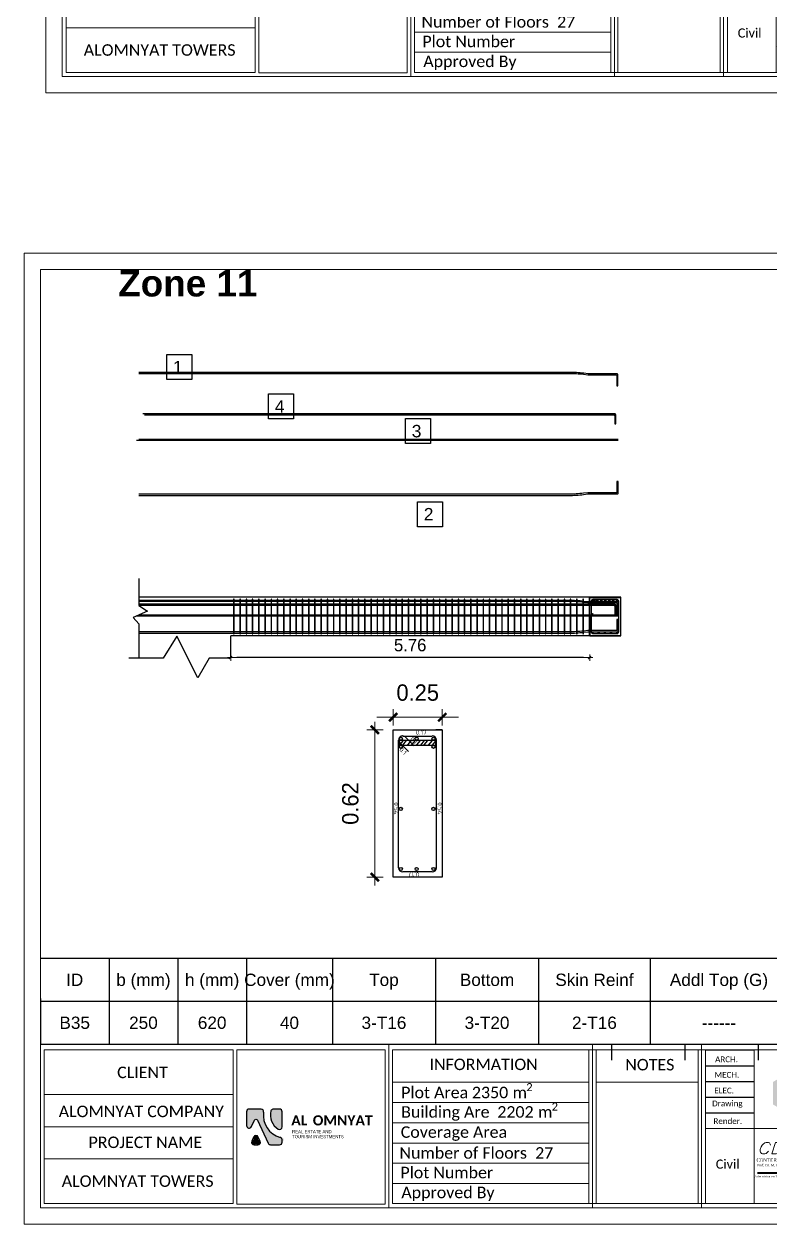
# Model space of a CAD drawing. Header units: inches. Extents: x 16 to 269, y 163 to 682.
# Drawn here: x 185.4 to 230.1, y 313.4 to 385.2 of the extents above; entities that cross this region are included whole.
import ezdxf
from ezdxf.enums import TextEntityAlignment as Align

# ---------------------------------------------------------------- set-up
doc = ezdxf.new("R2010")
doc.units = ezdxf.units.IN
doc.header["$MEASUREMENT"] = 0
doc.layers.get('Defpoints').update_dxf_attribs({"lineweight": 5})
for name, color, linetype in [('AutoRebar - BBS', 2, 'Continuous'), ('CDEC-FRAMING-PLAN', 7, 'Continuous'), ('S-TABLE', 8, 'Continuous'), ('Text', 7, 'Continuous'), ('XREF-FRAME$0$XREF-TITLEBLOCK$0$text', 3, 'Continuous')]:
    doc.layers.add(name, color=color, linetype=linetype)
doc.layers.add('Dim', color=7, linetype='Continuous', lineweight=5)
doc.layers.add('Sheet_Borders', color=7, linetype='Continuous', lineweight=5)
doc.styles.add('Arial_1', font='arial.ttf', dxfattribs={"height": 0.45})
doc.styles.add('AutoRebar', font='isocpeur.ttf')
doc.styles.add('RA CALIBRI REGULAR', font='calibril.ttf')
doc.styles.get("Standard").update_dxf_attribs({"font": 'arial.ttf'})
doc.styles.add('XREF-AXIS$0$X-OPTA', font='x-opta1d.shx')
doc.styles.add('XREF-FRAME$0$XREF-TITLEBLOCK$0$CONCEPT1', font='times.ttf')
doc.styles.add('XREF-FRAME$0$XREF-TITLEBLOCK$0$HG', font='ITALICT.shx')
doc.dimstyles.new('XREF-AXIS$0$DIM100 FINAL..2010', dxfattribs={"dimtxt": 0.2, "dimasz": 0.1, "dimexe": 100, "dimexo": 100, "dimgap": 0.1, "dimtad": 1, "dimzin": 1, "dimdsep": 46, "dimtxsty": 'XREF-AXIS$0$X-OPTA', "dimblk": 'XREF-AXIS$0$TIK', "dimcen": 0.01, "dimse1": 1, "dimse2": 1, "dimclrd": 256, "dimclre": 1, "dimclrt": 3, "dimazin": 0, "dimtfac": 1, "dimtix": 1, "dimtmove": 1, "dimatfit": 3, "dimfxl": 10, "dimfxlon": 1, "dimarcsym": 0})
pattern_1 = [(0, (1153.1442, 512.5983), (0, 1.6448406), [1.196248, -0.448593]), (90, (1153.1442, 512.5983), (-1.6448406, 1e-16), [1.196248, -0.448593])]

# ---------------------------------------------------------------- blocks, each defined once
blk = doc.blocks.new('A$Cd8bbae89')
at = {"true_color": 0x319dd3}
h = blk.add_hatch(color=142, dxfattribs=at)
h.dxf.hatch_style = 1
h.paths.add_polyline_path([(0.94, 5.22), (0, 4.67), (0, 0), (0.94, 0.53)])
h.paths.add_polyline_path([(2.97, 3.07), (1.82, 2.35), (1.82, 1.12), (2.97, 1.74)])
h.paths.add_polyline_path([(2.98, 5.23), (1.83, 4.57), (1.82, 3.51), (2.98, 4.11)])
at = {"true_color": 0x2a3383}
h = blk.add_hatch(color=177, dxfattribs=at)
h.dxf.hatch_style = 1
h.paths.add_polyline_path([(3, 5.22), (2.98, 5.22), (2.98, 4.11), (5.04, 2.89), (5.04, 0.52), (5.98, -0.03), (5.98, 3.47)])
h.paths.add_polyline_path([(4.12, 2.41), (2.97, 3.07), (2.97, 1.74), (4.12, 1.05)])
at = {"true_color": 0x319dd3}
h = blk.add_hatch(color=142, dxfattribs=at)
h.dxf.hatch_style = 1
h.paths.add_polyline_path([(8.67, 1.14), (9.13, 1.14, 0.319925), (9.24, 1.22), (9.85, 2.99), (10.44, 1.22, 0.322497), (10.56, 1.14), (11.01, 1.14), (10.13, 3.48), (9.58, 3.48)])
h.paths.add_polyline_path([(13.58, 3.39), (13.58, 2.9), (15.61, 2.9), (15.61, 3.39)])
h.paths.add_polyline_path([(13.58, 2.51), (13.58, 2.02), (15.61, 2.02), (15.61, 2.51)])
h.paths.add_polyline_path([(15.61, 1.14), (15.61, 1.63), (13.58, 1.63), (13.58, 1.14)])
h.paths.add_polyline_path([(15.94, 3.39), (15.94, 2.9), (17.97, 2.9), (17.97, 3.39)])
h.paths.add_polyline_path([(17.97, 2.02), (17.97, 2.51), (15.94, 2.51), (15.94, 2.02)])
h.paths.add_polyline_path([(17.97, 1.14), (17.97, 1.63), (15.94, 1.63), (15.94, 1.14)])
edge = h.paths.add_edge_path()
edge.add_ellipse((19.49, 2.29), major_axis=(-1.21, 0), ratio=0.972651, start_angle=138.7624, end_angle=466.2921)
edge.add_line((19.83, 1.16), (19.73, 1.59))
edge.add_ellipse((19.5, 2.29), major_axis=(0, 0.744), ratio=0.892628, start_angle=218.0399, end_angle=560.2223, ccw=False)
edge.add_line((19.91, 1.71), (20.4, 1.51))
at = {"true_color": 0x288cbd}
h = blk.add_hatch(color=142, dxfattribs=at)
h.dxf.hatch_style = 1
h.paths.add_polyline_path([(5.98, -0.03), (5.04, 0.52), (2.96, -0.67), (0.94, 0.53), (0, 0), (2.95, -1.76), (2.95, -1.76)])
h = blk.add_hatch(color=142, dxfattribs=at)
h.dxf.hatch_style = 1
h.paths.add_polyline_path([(4.12, 1.05), (2.97, 1.74), (1.82, 1.12), (2.97, 0.39)])
at = {"true_color": 0x2a3383}
h = blk.add_hatch(color=177, dxfattribs=at)
h.dxf.hatch_style = 1
h.paths.add_polyline_path([(20.1, 0.81), (20.58, 1.24), (19.85, 1.62)])
at = {"color": 142, "true_color": 0x319dd3}
blk.add_lwpolyline([(8.67, 1.14), (9.58, 3.48), (10.13, 3.48), (11.01, 1.14), (10.56, 1.14, -0.322497), (10.44, 1.22), (9.85, 2.99), (9.24, 1.22, -0.319925), (9.13, 1.14), (8.67, 1.14)], format="xyb", dxfattribs=at)
for points in [[(13.58, 3.39), (15.61, 3.39), (15.61, 2.9), (13.58, 2.9)], [(13.58, 2.51), (15.61, 2.51), (15.61, 2.02), (13.58, 2.02)], [(15.94, 3.39), (17.97, 3.39), (17.97, 2.9), (15.94, 2.9)], [(15.94, 2.51), (17.97, 2.51), (17.97, 2.02), (15.94, 2.02)], [(13.58, 1.63), (15.61, 1.63), (15.61, 1.14), (13.58, 1.14)], [(15.94, 1.63), (17.97, 1.63), (17.97, 1.14), (15.94, 1.14)]]:
    blk.add_lwpolyline(points, close=True, dxfattribs=at)
at = {"color": 143, "true_color": 0x42aad7}
for points in [[(19.73, 1.59), (19.83, 1.16)], [(19.91, 1.71), (20.4, 1.51)]]:
    blk.add_lwpolyline(points, dxfattribs=at)
at = {"color": 177, "true_color": 0x2a3383}
blk.add_lwpolyline([(19.85, 1.62), (20.58, 1.24), (20.1, 0.81), (19.85, 1.62)], dxfattribs=at)
at = {"color": 142, "true_color": 0x319dd3}
for centre, major_axis, ratio, start_param, end_param in [((19.49, 2.29), (-1.21, 0), 0.972651, 2.421862, 8.138333), ((19.5, 2.29), (0, 0.744), 0.892628, 3.805515, 9.777723)]:
    blk.add_ellipse(centre, major_axis=major_axis, ratio=ratio, start_param=start_param, end_param=end_param, dxfattribs=at)
at = {"attachment_point": 1}
for s, width, gutter_width, insert, char_height in [('{\\fArial|b1|i0|c0|p34;\\C142;\\c13868337;B} ', 2.3485, 11.74, (6.33, 3.49), 2.3485), ('\\pxsm2;{\\fArial|b1|i0|c0|p34;\\C177;\\c8598314;G E N E R A L   C O N T R A C T I N G}', 15.8741, 2.87, (6.53, 0.54), 0.5743)]:
    blk.add_mtext_dynamic_manual_height_columns(s, width=width, gutter_width=gutter_width, heights=[0], dxfattribs=dict(at, insert=insert, char_height=char_height))
at = {"color": 143, "true_color": 0x42aad7, "insert": (11.01, 3.49), "char_height": 2.3485, "attachment_point": 1}
blk.add_mtext_dynamic_manual_height_columns('{\\fArial|b1|i0|c0|p34;\\C142;\\c13868337;R} ', width=2.3485, gutter_width=11.74, heights=[0], dxfattribs=at)
blk = doc.blocks.new('sheet')
h = blk.add_hatch(color=154)
h.dxf.hatch_style = 1
h.paths.add_polyline_path([(-384.709, 42.281), (-384.71, 42.383), (-384.977, 42.204), (-384.976, 42.102)])
h = blk.add_hatch(color=154)
h.dxf.hatch_style = 1
h.paths.add_polyline_path([(-384.713, 42.195), (-384.976, 42.019), (-384.967, 40.692), (-384.699, 40.518), (-384.03, 40.958), (-384.03, 41.224), (-384.696, 40.775)])
h.paths.add_polyline_path([(-384.502, 42.197), (-384.489, 41.175), (-383.827, 41.618), (-383.827, 41.756)])
at = {"true_color": 0x636466}
h = blk.add_hatch(color=251, dxfattribs=at)
h.dxf.hatch_style = 1
h.paths.add_polyline_path([(-385.674, 41.634), (-385.675, 41.738), (-385.936, 41.563), (-385.936, 41.459)])
h.paths.add_polyline_path([(-385.673, 41.552), (-385.936, 41.376), (-385.936, 41.321), (-385.67, 41.148)])
h.paths.add_polyline_path([(-385.213, 41.86), (-385.481, 41.68), (-385.476, 41.022), (-385.211, 40.85)])
h = blk.add_hatch(color=251, dxfattribs=at)
h.dxf.hatch_style = 1
h.paths.add_polyline_path([(-385.213, 41.943), (-385.213, 42.046), (-385.483, 41.866), (-385.482, 41.763)])
at = {"true_color": 0x293189}
h = blk.add_hatch(color=177, dxfattribs=at)
h.dxf.hatch_style = 1
h.paths.add_polyline_path([(-418.734, 40.158, 0.414214), (-418.845, 40.046), (-418.845, 39.448, 0.802913), (-418.633, 39.401), (-418.502, 39.683, -0.639253), (-418.375, 39.682), (-417.915, 38.681, 0.29294), (-417.813, 38.616), (-417.42, 38.616, 0.414214), (-417.308, 38.728, 0.553295), (-417.269, 38.913, -0.417813), (-418.106, 40.034, 0.459795), (-418.218, 40.158)])
at = {"true_color": 0x4554a5}
h = blk.add_hatch(color=175, dxfattribs=at)
h.dxf.hatch_style = 1
h.paths.add_polyline_path([(-417.472, 39.295, 0.584571), (-417.308, 39.402), (-417.308, 40.046, 0.414214), (-417.42, 40.158), (-417.702, 40.158, 0.291504), (-417.79, 40.082, 0.342448)])
at = {"true_color": 0x000000}
h = blk.add_hatch(color=18, dxfattribs=at)
h.dxf.hatch_style = 1
h.paths.add_polyline_path([(-418.439, 38.651, 1.441321), (-418.347, 38.839, 1.901432), (-418.531, 38.839, 1.434024)])
at = {"color": 177, "true_color": 0x293189}
blk.add_lwpolyline([(-418.213, 40.158), (-418.734, 40.158, 0.414214), (-418.845, 40.046), (-418.845, 39.448, 0.802913), (-418.633, 39.401), (-418.502, 39.683, -0.639253), (-418.375, 39.682), (-417.915, 38.681, 0.29294), (-417.813, 38.616), (-417.42, 38.616, 0.414214), (-417.308, 38.728), (-417.308, 38.848)], format="xyb", dxfattribs=at)
at = {"color": 175, "true_color": 0x4554a5}
blk.add_lwpolyline([(-417.308, 39.387), (-417.308, 40.046, 0.414214), (-417.42, 40.158), (-417.702, 40.158)], format="xyb", dxfattribs=at)
blk.add_lwpolyline([(-418.257, 38.775), (-418.338, 38.949, 0.63847), (-418.541, 38.949), (-418.621, 38.774, 0.547105), (-418.519, 38.616), (-418.358, 38.616, 0.548839)], format="xyb", close=True)
at = {"color": 177, "true_color": 0x293189}
for centre, radius, start, end in [((-418.215, 40.048), 0.11, 350.4257, 91.3796), ((-417.134, 39.886), 0.983, 171.6397, 255.0806), ((-417.417, 38.83), 0.111, 9.4358, 74.1171)]:
    blk.add_arc(centre, radius, start, end, dxfattribs=at)
at = {"color": 175, "true_color": 0x4554a5}
for centre, radius, start, end in [((-417.123, 39.894), 0.693, 164.6076, 239.8175), ((-417.686, 40.051), 0.108, 98.1031, 165.7009), ((-417.42, 39.394), 0.112, 242.4829, 356.2798)]:
    blk.add_arc(centre, radius, start, end, dxfattribs=at)
at = {"layer": 'CDEC-FRAMING-PLAN'}
for p, q in [((-398.989, 42.72), (-397.047, 42.721)), ((-398.989, 42.719), (-396.884, 42.72)), ((-398.989, 42.037), (-396.883, 42.038)), ((-398.989, 42.037), (-396.883, 42.038)), ((-398.988, 41.355), (-396.883, 41.356)), ((-398.988, 40.673), (-396.883, 40.674)), ((-398.987, 39.991), (-396.882, 39.992))]:
    blk.add_line(p, q, dxfattribs=at)
at = {"layer": 'Sheet_Borders', "linetype": 'Continuous', "lineweight": 0}
for p, q in [((-428.475, 35.187), (-428.475, 77.192)), ((-428.475, 77.192), (-369.075, 77.192)), ((-428.475, 35.187), (-428.475, 77.192)), ((-428.475, 77.192), (-369.075, 77.192)), ((-369.075, 77.192), (-369.075, 35.187)), ((-369.075, 77.192), (-369.075, 35.187)), ((-369.075, 77.192), (-369.075, 35.187)), ((-427.768, 35.894), (-427.768, 76.484)), ((-427.768, 76.484), (-369.782, 76.484)), ((-369.782, 76.484), (-427.768, 76.484)), ((-427.768, 76.484), (-427.768, 35.894)), ((-369.782, 76.484), (-369.782, 36.993)), ((-427.768, 42.966), (-427.768, 42.966)), ((-427.768, 42.966), (-369.782, 42.966)), ((-419.424, 42.721), (-427.606, 42.721)), ((-427.606, 36.07), (-427.606, 42.721)), ((-419.424, 36.07), (-419.424, 42.721)), ((-419.268, 42.721), (-412.85, 42.721)), ((-419.268, 36.051), (-419.268, 42.721)), ((-412.85, 42.721), (-412.85, 36.051)), ((-412.694, 42.966), (-412.694, 35.894)), ((-412.537, 42.719), (-401.369, 42.719)), ((-412.537, 36.069), (-412.537, 42.719)), ((-404.039, 42.719), (-404.039, 36.069)), ((-403.882, 42.966), (-403.882, 35.894)), ((-403.726, 42.721), (-403.726, 36.07)), ((-391.141, 42.721), (-401.369, 42.719)), ((-399.311, 36.07), (-399.311, 42.721)), ((-399.161, 42.966), (-399.161, 35.894)), ((-398.989, 36.07), (-398.989, 42.721)), ((-396.884, 42.721), (-396.884, 36.07)), ((-391.141, 36.07), (-391.141, 42.721)), ((-390.991, 42.966), (-390.991, 35.894)), ((-381.385, 42.721), (-390.819, 42.721)), ((-390.819, 36.07), (-390.819, 42.721)), ((-387.98, 42.721), (-387.98, 36.07)), ((-381.385, 36.07), (-381.385, 42.721)), ((-381.234, 42.966), (-381.234, 35.894)), ((-381.084, 38.526), (-381.084, 42.721)), ((-381.084, 42.721), (-369.948, 42.721)), ((-369.948, 42.721), (-369.948, 38.526)), ((-381.084, 41.972), (-369.948, 41.972)), ((-412.537, 41.327), (-404.039, 41.327)), ((-403.726, 41.328), (-399.311, 41.328)), ((-419.424, 40.796), (-427.606, 40.796)), ((-412.537, 40.441), (-404.039, 40.441)), ((-412.537, 39.566), (-404.039, 39.566)), ((-381.084, 39.933), (-369.948, 39.933)), ((-374.579, 38.526), (-374.579, 39.933)), ((-419.424, 39.395), (-427.606, 39.395)), ((-391.141, 39.314), (-398.989, 39.314)), ((-388.438, 39.314), (-390.819, 39.314)), ((-388.438, 39.314), (-381.385, 39.314)), ((-412.537, 38.692), (-404.039, 38.692)), ((-381.084, 38.526), (-369.948, 38.526)), ((-427.606, 38.003), (-419.424, 38.003)), ((-381.083, 38.238), (-371.864, 38.247)), ((-381.083, 38.238), (-381.081, 36.07)), ((-412.537, 37.817), (-404.039, 37.817)), ((-381.083, 37.498), (-373.3, 37.498)), ((-375.826, 37.498), (-375.826, 36.066)), ((-412.537, 36.943), (-404.039, 36.943)), ((-372.533, 35.894), (-427.768, 35.894)), ((-427.606, 36.07), (-419.424, 36.07)), ((-412.85, 36.051), (-419.268, 36.051)), ((-412.537, 36.069), (-401.369, 36.069)), ((-391.141, 36.07), (-401.369, 36.069)), ((-390.819, 36.07), (-381.407, 36.07)), ((-390.819, 36.07), (-381.385, 36.07)), ((-381.081, 36.07), (-372.48, 36.07))]:
    blk.add_line(p, q, dxfattribs=at)
blk.add_lwpolyline([(-369.075, 35.187), (-428.475, 35.187)], close=True, dxfattribs=at)
blk.add_circle((-371.261, 37.082), 1.166, dxfattribs=at)
for centre, radius, start, end in [((-373.3, 38.955), 1.457, 270, 317.4242), ((-371.261, 37.082), 1.312, 242.3421, 137.4242), ((-371.261, 37.082), 1.481, 243.9531, 356.5757), ((-372.533, 34.48), 1.414, 63.9531, 90), ((-372.479, 34.758), 1.312, 62.3421, 90.063)]:
    blk.add_arc(centre, radius, start, end, dxfattribs=at)
at = {"layer": 'XREF-FRAME$0$XREF-TITLEBLOCK$0$text', "color": 8}
for p, q in [((-396.738, 37.411), (-391.167, 37.411)), ((-396.738, 37.387), (-391.167, 37.387))]:
    blk.add_line(p, q, dxfattribs=at)
at = {"layer": 'Sheet_Borders', "xscale": 0.2089906934372016, "yscale": 0.2089906934372016, "zscale": 0.2089906934372016}
blk.add_blockref('A$Cd8bbae89', (-396.065, 40.359), dxfattribs=at)
at = {"attachment_point": 1}
for s, width, gutter_width, insert, char_height in [('{\\fTraditional Arabic|b1|i0|c0|p18;\\C156;HARMONIC}', 0.04433, 2.454, (-386.767, 40.33), 0.49089), ('{\\fCandara|b1|i0|c0|p34;\\C256;\\c0;AL} ', 0.43904, 2.195, (-416.91, 39.892), 0.43904), ('{\\fCandara|b1|i0|c0|p34;\\C256;\\c0;OMNYAT}', 2.78249, 2.195, (-415.981, 39.892), 0.43904), ('{\\fArabic Typesetting|b1|i0|c0|p66;\\C156;FOR ENGINEERING & GENERAL CONTRACTING}', 5.03257, 0.666, (-386.761, 39.747), 0.13322)]:
    blk.add_mtext_dynamic_manual_height_columns(s, width=width, gutter_width=gutter_width, heights=[0], dxfattribs=dict(at, insert=insert, char_height=char_height))
at = {"insert": (-416.875, 39.033), "char_height": 0.13365, "width": 2.81151, "attachment_point": 1, "style": 'Arial_1'}
blk.add_mtext('TOURISM INVESTMENTS', dxfattribs=at)
at = {"insert": (-416.876, 39.25), "char_height": 0.13365, "attachment_point": 1, "style": 'Arial_1'}
blk.add_mtext_dynamic_manual_height_columns('\\pxsm1;{\\C256;\\c0;REAL ESTATE AND}', width=2.81151, gutter_width=0.686, heights=[0.417], dxfattribs=at)
at = {"layer": 'Sheet_Borders', "linetype": 'Continuous', "lineweight": 0, "style": 'RA CALIBRI REGULAR'}
for s, height, p in [('INFORMATION', 0.49749, (-410.931, 41.846)), ('NOTES', 0.4975, (-402.46, 41.833)), ('ARCH.', 0.25, (-398.57, 42.189)), ('SHEET NAME', 0.3943, (-376.978, 42.165)), ('CLIENT', 0.4975, (-424.445, 41.499)), ('MECH.', 0.25, (-398.6, 41.517)), ('ELEC.', 0.25, (-398.606, 40.836)), ('Main ', 0.3456, (-390.042, 40.915)), ('Drawing', 0.25, (-398.7, 40.28)), ('  Contractor', 0.34558, (-390.766, 40.31)), ('ALOMNYAT COMPANY', 0.49749, (-426.974, 39.811)), ('Render.', 0.25, (-398.644, 39.516)), ('SCALE', 0.3943, (-378.558, 39.365)), ('DATE', 0.3943, (-372.962, 39.369)), ('PROJECT NAME', 0.49749, (-425.683, 38.473)), ('Coverage Area', 0.49749, (-412.174, 38.917)), ('15/10/2026', 0.3943, (-373.812, 38.721)), ('Civil', 0.3943, (-398.544, 37.582)), ('Main ', 0.3456, (-390.042, 37.896)), ('Plot Number', 0.49749, (-412.188, 37.165)), ('  Consulting', 0.34558, (-390.766, 37.291)), ('ALOMNYAT TOWERS', 0.49749, (-426.842, 36.795)), ('PROJECT NO.', 0.39425, (-380.868, 36.891)), ('REVISION', 0.3943, (-375.628, 36.892)), ('Approved By', 0.49749, (-412.149, 36.304)), ('K', 0.394, (-380.866, 36.273)), ('0', 0.394, (-380.499, 36.273)), ('0', 0.394, (-380.216, 36.273)), ('R01', 0.3943, (-374.982, 36.248))]:
    blk.add_text(s, height=height, dxfattribs=at).set_placement(p)
at = {"layer": 'Sheet_Borders', "style": 'RA CALIBRI REGULAR'}
for s, height, p in [('Plot Area ', 0.4975, (-412.155, 40.629)), ('2', 0.348, (-406.744, 40.936)), (' m', 0.4975, (-407.507, 40.629)), ('Building Are  ', 0.49749, (-412.155, 39.788)), (' m', 0.4975, (-406.408, 39.788)), ('2', 0.348, (-405.646, 40.094)), ('Number of Floors  ', 0.49749, (-412.228, 38.013))]:
    blk.add_text(s, height=height, dxfattribs=at).set_placement(p)
at = {"layer": 'Sheet_Borders', "color": 244, "true_color": 0x991b1e, "style": 'RA CALIBRI REGULAR'}
for s, p in [('2350', (-409.096, 40.629)), ('2202', (-407.997, 39.788)), ('27', (-406.36, 38.013))]:
    blk.add_text(s, height=0.4975, dxfattribs=at).set_placement(p)
at = {"layer": 'Text', "ltscale": 3}
blk.add_text('XX', height=0.4657, dxfattribs=at).set_placement((-378.148, 38.714))
at = {"layer": 'XREF-FRAME$0$XREF-TITLEBLOCK$0$text', "color": 2, "style": 'XREF-FRAME$0$XREF-TITLEBLOCK$0$HG', "width": 1.2}
blk.add_text('CDEC', height=0.5, dxfattribs=at).set_placement((-396.759, 38.218))
at = {"layer": 'XREF-FRAME$0$XREF-TITLEBLOCK$0$text', "color": 4, "style": 'XREF-FRAME$0$XREF-TITLEBLOCK$0$CONCEPT1', "width": 0.9}
blk.add_text('CENTER OF DESIGN & ENGINEERING CONSULTING', height=0.14992, dxfattribs=at).set_placement((-396.781, 37.881))
at = {"layer": 'XREF-FRAME$0$XREF-TITLEBLOCK$0$text', "style": 'XREF-FRAME$0$XREF-TITLEBLOCK$0$CONCEPT1'}
blk.add_text('Prof. Dr. M. EL-ZANATY - Prof. Dr. A. EL-ZANATY', height=0.10625, dxfattribs=at).set_placement((-396.772, 37.678))
at = {"layer": 'XREF-FRAME$0$XREF-TITLEBLOCK$0$text', "style": 'XREF-FRAME$0$XREF-TITLEBLOCK$0$CONCEPT1', "width": 1.2}
blk.add_text('Administration Building N0.(2)-Spring Vally(Ramw)-AL-Motamayes district-6 th of October-Giza', height=0.08007, dxfattribs=at).set_placement((-393.983, 37.206), align=Align.CENTER)
blk = doc.blocks.new('*U495')
blk.add_circle((0, 0), 0.00994)
blk = doc.blocks.new('*U492')
at = {"color": 0, "linetype": 'ByBlock', "lineweight": -2, "transparency": 16777216}
for p in [(0, 0), (0.099, 0), (0.199, 0), (0.298, 0), (0.397, 0)]:
    blk.add_blockref('*U495', p, dxfattribs=at)
blk = doc.blocks.new('*U493')
blk.add_circle((0, 0), 0.00994)
blk = doc.blocks.new('*U494')
at = {"color": 0, "linetype": 'ByBlock', "lineweight": -2, "transparency": 16777216}
for p in [(0, 0), (0.397, 0)]:
    blk.add_blockref('*U493', p, dxfattribs=at)
blk = doc.blocks.new('*U496')
at = {"color": 5}
blk.add_circle((0, 0), 0.0134, dxfattribs=at)
blk = doc.blocks.new('*U497')
at = {"color": 0, "linetype": 'ByBlock', "lineweight": -2, "transparency": 16777216}
for p in [(0, 0), (0.064, 0), (0.127, 0), (0.191, 0), (0.255, 0), (0.318, 0), (0.382, 0)]:
    blk.add_blockref('*U496', p, dxfattribs=at)
blk = doc.blocks.new('XREF-AXIS$0$TIK')
for p, q in [((-1, 0), (0.5, 0)), ((0, 0.5), (0, -0.5))]:
    blk.add_line(p, q)
at = {"const_width": 0.15}
blk.add_lwpolyline([(0.25, 0.25), (-0.25, -0.25)], dxfattribs=at)
blk = doc.blocks.new('*D82')
at = {"layer": 'Defpoints', "color": 0, "transparency": 16777216}
for p in [(1494.285, 761.686), (1500.043, 761.686), (1494.285, 761.335)]:
    blk.add_point(p, dxfattribs=at)
at = {"layer": 'Dim', "lineweight": -2, "transparency": 16777216}
blk.add_line((1499.943, 761.335), (1494.385, 761.335), dxfattribs=at)
at = {"layer": 'Dim', "lineweight": -2, "transparency": 16777216, "xscale": 0.1, "yscale": 0.1, "zscale": 0.1, "rotation": 180}
blk.add_blockref('XREF-AXIS$0$TIK', (1494.285, 761.335), dxfattribs=at)
at = {"layer": 'Dim', "lineweight": -2, "transparency": 16777216, "xscale": 0.1, "yscale": 0.1, "zscale": 0.1}
blk.add_blockref('XREF-AXIS$0$TIK', (1500.043, 761.335), dxfattribs=at)
at = {"layer": 'Dim', "color": 3, "transparency": 16777216, "insert": (1497.164, 761.535), "char_height": 0.2, "attachment_point": 5, "style": 'XREF-AXIS$0$X-OPTA'}
blk.add_mtext('5.76', dxfattribs=at)
blk = doc.blocks.new('*U498')
at = {"color": 1}
blk.add_lwpolyline([(-0.005, 0.277), (-0.005, -0.277), (0.005, -0.277), (0.005, 0.277)], close=True, dxfattribs=at)
blk = doc.blocks.new('*U499')
at = {"color": 0, "linetype": 'ByBlock', "lineweight": -2, "transparency": 16777216}
for p in [(0, 0), (0.1, 0), (0.2, 0), (0.3, 0), (0.4, 0), (0.5, 0), (0.6, 0), (0.7, 0), (0.8, 0), (0.9, 0), (1, 0), (1.1, 0), (1.2, 0), (1.3, 0), (1.4, 0), (1.5, 0), (1.6, 0), (1.7, 0), (1.8, 0), (1.9, 0), (2, 0), (2.1, 0), (2.2, 0), (2.3, 0), (2.4, 0), (2.5, 0), (2.6, 0), (2.7, 0), (2.8, 0), (2.9, 0), (3, 0), (3.1, 0), (3.2, 0), (3.3, 0), (3.4, 0), (3.5, 0), (3.6, 0), (3.7, 0), (3.8, 0), (3.9, 0), (4, 0), (4.1, 0), (4.2, 0), (4.3, 0), (4.4, 0), (4.5, 0), (4.6, 0), (4.7, 0), (4.8, 0), (4.9, 0), (5, 0), (5.1, 0), (5.2, 0), (5.3, 0), (5.4, 0), (5.5, 0), (5.6, 0)]:
    blk.add_blockref('*U498', p, dxfattribs=at)
blk = doc.blocks.new('5682236854')
h = blk.add_hatch(color=5)
h.dxf.hatch_style = 1
edge = h.paths.add_edge_path()
edge.add_arc((1500.101, 762.25), 0.0134, 0, 360)
edge = h.paths.add_edge_path()
edge.add_arc((1500.164, 762.25), 0.0134, 0, 360)
edge = h.paths.add_edge_path()
edge.add_arc((1500.228, 762.25), 0.0134, 0, 360)
edge = h.paths.add_edge_path()
edge.add_arc((1500.292, 762.25), 0.0134, 0, 360)
edge = h.paths.add_edge_path()
edge.add_arc((1500.355, 762.25), 0.0134, 0, 360)
edge = h.paths.add_edge_path()
edge.add_arc((1500.419, 762.25), 0.0134, 0, 360)
edge = h.paths.add_edge_path()
edge.add_arc((1500.482, 762.25), 0.0134, 0, 360)
h = blk.add_hatch(color=6)
h.dxf.hatch_style = 1
edge = h.paths.add_edge_path()
edge.add_arc((1500.089, 762.032), 0.00994, 0, 360)
edge = h.paths.add_edge_path()
edge.add_arc((1500.486, 762.032), 0.00994, 0, 360)
h = blk.add_hatch()
h.set_pattern_fill('ANGLE', color=5, scale=0.235482)
h.set_pattern_definition(pattern_1)
edge = h.paths.add_edge_path()
edge.add_arc((1500.087, 761.738), 0.00994, 0, 360)
edge = h.paths.add_edge_path()
edge.add_arc((1500.186, 761.738), 0.00994, 0, 360)
edge = h.paths.add_edge_path()
edge.add_arc((1500.285, 761.738), 0.00994, 0, 360)
edge = h.paths.add_edge_path()
edge.add_arc((1500.385, 761.738), 0.00994, 0, 360)
edge = h.paths.add_edge_path()
edge.add_arc((1500.484, 761.738), 0.00994, 0, 360)
h = blk.add_hatch()
h.set_pattern_fill('ANGLE', color=5, scale=0.235482)
h.set_pattern_definition(pattern_1)
edge = h.paths.add_edge_path()
edge.add_arc((1500.087, 761.738), 0.00994, 0, 360)
edge = h.paths.add_edge_path()
edge.add_arc((1500.186, 761.738), 0.00994, 0, 360)
edge = h.paths.add_edge_path()
edge.add_arc((1500.285, 761.738), 0.00994, 0, 360)
edge = h.paths.add_edge_path()
edge.add_arc((1500.385, 761.738), 0.00994, 0, 360)
edge = h.paths.add_edge_path()
edge.add_arc((1500.484, 761.738), 0.00994, 0, 360)
h = blk.add_hatch(color=5)
h.dxf.hatch_style = 1
edge = h.paths.add_edge_path()
edge.add_arc((1500.087, 761.738), 0.00994, 0, 360)
edge = h.paths.add_edge_path()
edge.add_arc((1500.186, 761.738), 0.00994, 0, 360)
edge = h.paths.add_edge_path()
edge.add_arc((1500.285, 761.738), 0.00994, 0, 360)
edge = h.paths.add_edge_path()
edge.add_arc((1500.385, 761.738), 0.00994, 0, 360)
edge = h.paths.add_edge_path()
edge.add_arc((1500.484, 761.738), 0.00994, 0, 360)
h = blk.add_hatch(color=5)
h.dxf.hatch_style = 1
edge = h.paths.add_edge_path()
edge.add_arc((1497.014, 760.035), 0.0263, 0, 360)
edge = h.paths.add_edge_path()
edge.add_arc((1497.268, 760.035), 0.0263, 0, 360)
edge = h.paths.add_edge_path()
edge.add_arc((1497.538, 760.035), 0.0263, 0, 360)
h = blk.add_hatch(color=3)
h.dxf.hatch_style = 1
edge = h.paths.add_edge_path()
edge.add_arc((1497.014, 759.905), 0.0263, 0, 360)
edge = h.paths.add_edge_path()
edge.add_arc((1497.538, 759.905), 0.0263, 0, 360)
h = blk.add_hatch(color=6)
h.dxf.hatch_style = 1
edge = h.paths.add_edge_path()
edge.add_arc((1497.536, 758.908), 0.0263, 0, 360)
edge = h.paths.add_edge_path()
edge.add_arc((1497.012, 758.908), 0.0263, 0, 360)
h = blk.add_hatch(color=5)
h.dxf.hatch_style = 1
edge = h.paths.add_edge_path()
edge.add_arc((1497.538, 757.945), 0.0263, 0, 360)
edge = h.paths.add_edge_path()
edge.add_arc((1497.268, 757.945), 0.0263, 0, 360)
edge = h.paths.add_edge_path()
edge.add_arc((1497.014, 757.945), 0.0263, 0, 360)
at = {"color": 6, "lineweight": 30}
for p, q in [((1492.776, 764.824), (1500.5, 764.824)), ((1492.813, 764.84), (1500.5, 764.84)), ((1492.776, 762.003), (1500.5, 762.003)), ((1492.813, 762.019), (1500.5, 762.019))]:
    blk.add_line(p, q, dxfattribs=at)
blk.add_line((1500.043, 761.686), (1499.843, 761.686))
at = {"color": 7}
for p, q in [((1496.891, 760.176), (1497.679, 760.176)), ((1496.891, 757.813), (1496.891, 760.176)), ((1497.679, 760.176), (1497.679, 757.813)), ((1497.679, 757.813), (1496.891, 757.813))]:
    blk.add_line(p, q, dxfattribs=at)
at = {"color": 116, "true_color": 0x136734}
for p, q in [((1497.679, 760.176), (1497.574, 760.176)), ((1497.578, 760.007), (1496.986, 760.007)), ((1496.986, 760.007), (1496.986, 759.933)), ((1496.986, 759.933), (1497.578, 759.933)), ((1497.049, 760.006), (1496.989, 759.932)), ((1497.1, 760.006), (1497.041, 759.933)), ((1497.179, 760.007), (1497.12, 759.934)), ((1497.243, 760.008), (1497.183, 759.934)), ((1497.323, 760.008), (1497.264, 759.935)), ((1497.387, 760.006), (1497.327, 759.933)), ((1497.444, 760.008), (1497.384, 759.935)), ((1497.514, 760.006), (1497.454, 759.932)), ((1497.578, 760.007), (1497.518, 759.933)), ((1497.578, 759.933), (1497.578, 760.007))]:
    blk.add_line(p, q, dxfattribs=at)
at = {"color": 5, "lineweight": 30}
for points in [[(1492.81, 765.894), (1499.713, 765.894, -0.029598), (1499.945, 765.881), (1500.015, 765.872), (1500.466, 765.872, -0.414214), (1500.476, 765.862), (1500.476, 765.696), (1500.492, 765.696), (1500.492, 765.878, 0.414214), (1500.482, 765.888), (1500.016, 765.888), (1499.947, 765.896, 0.029598), (1499.713, 765.91), (1492.81, 765.91)], [(1492.81, 763.937), (1499.71, 763.937, 0.029598), (1499.946, 763.951), (1500.015, 763.96), (1500.49, 763.96, 0.414214), (1500.5, 763.97), (1500.5, 764.158), (1500.48, 764.158), (1500.48, 763.99, -0.414214), (1500.47, 763.98), (1500.013, 763.98), (1499.944, 763.971, -0.029598), (1499.71, 763.957), (1492.81, 763.957)], [(1492.81, 762.257), (1499.713, 762.257, -0.029598), (1499.947, 762.243), (1500.016, 762.235), (1500.482, 762.235, -0.414214), (1500.492, 762.225), (1500.492, 762.043), (1500.476, 762.043)], [(1492.81, 762.241), (1499.713, 762.241, -0.029598), (1499.945, 762.227), (1500.015, 762.219), (1500.466, 762.219, -0.414214), (1500.476, 762.209), (1500.476, 762.043)], [(1492.81, 761.728), (1499.71, 761.728, 0.029598), (1499.946, 761.742), (1500.015, 761.75), (1500.49, 761.75, 0.414214), (1500.5, 761.76), (1500.5, 761.949), (1500.48, 761.949), (1500.48, 761.78, -0.414214), (1500.47, 761.77), (1500.013, 761.77), (1499.944, 761.762, -0.029598), (1499.71, 761.748), (1492.81, 761.748)]]:
    blk.add_lwpolyline(points, format="xyb", dxfattribs=at)
at = {"color": 3, "lineweight": 30}
for points in [[(1492.902, 765.228), (1500.428, 765.228, -0.414214), (1500.444, 765.212), (1500.444, 765.083), (1500.46, 765.083), (1500.46, 765.228, 0.414214), (1500.444, 765.244), (1492.878, 765.244)], [(1492.81, 762.176), (1500.428, 762.176, -0.414214), (1500.444, 762.16), (1500.444, 762.032), (1500.46, 762.032), (1500.46, 762.176, 0.414214), (1500.444, 762.192), (1492.81, 762.192)]]:
    blk.add_lwpolyline(points, format="xyb", dxfattribs=at)
blk.add_lwpolyline([(1500.539, 762.301), (1500.539, 761.685), (1500.042, 761.685), (1500.042, 762.301)], close=True)
at = {"color": 5}
for centre in [(1497.014, 760.035), (1497.268, 760.035), (1497.538, 760.035), (1497.014, 757.945), (1497.268, 757.945), (1497.538, 757.945)]:
    blk.add_circle(centre, 0.0263, dxfattribs=at)
at = {"color": 3}
for centre in [(1497.014, 759.905), (1497.538, 759.905)]:
    blk.add_circle(centre, 0.0263, dxfattribs=at)
at = {"color": 6}
for centre in [(1497.012, 758.908), (1497.536, 758.908)]:
    blk.add_circle(centre, 0.0263, dxfattribs=at)
at = {"layer": 'AutoRebar - BBS', "color": 1, "lineweight": 30}
for p, q in [((1497.045, 760.078), (1497.518, 760.078)), ((1497.091, 760.059), (1497.23, 759.92)), ((1496.979, 757.963), (1496.979, 760.013)), ((1497.137, 759.827), (1496.998, 759.966)), ((1497.583, 760.013), (1497.583, 757.963)), ((1497.518, 757.897), (1497.045, 757.897))]:
    blk.add_line(p, q, dxfattribs=at)
blk.add_lwpolyline([(1500.138, 762.171), (1500.082, 762.226, -0.668179), (1500.101, 762.271), (1500.477, 762.271, -0.414214), (1500.503, 762.245), (1500.503, 761.743, -0.414214), (1500.477, 761.717), (1500.101, 761.717, -0.414214), (1500.074, 761.743), (1500.074, 762.245, -0.668179), (1500.119, 762.263), (1500.174, 762.208)], format="xyb", dxfattribs=at)
for centre, start, end in [((1497.045, 760.013), 90, 225), ((1497.045, 760.013), 45, 180), ((1497.518, 760.013), 0, 90), ((1497.045, 757.963), 180, 270), ((1497.518, 757.963), 270, 0)]:
    blk.add_arc(centre, 0.0657, start, end, dxfattribs=at)
at = {"layer": 'CDEC-FRAMING-PLAN'}
for p, q in [((1500.542, 762.306), (1492.81, 762.306)), ((1500.542, 762.306), (1500.042, 762.301)), ((1500.042, 762.301), (1500.043, 761.686)), ((1500.542, 761.686), (1500.542, 762.306)), ((1494.285, 761.328), (1494.285, 761.686)), ((1500.043, 761.686), (1494.285, 761.686)), ((1500.043, 761.686), (1500.542, 761.686)), ((1500.043, 761.686), (1500.542, 761.686))]:
    blk.add_line(p, q, dxfattribs=at)
at = {"layer": 'CDEC-FRAMING-PLAN', "color": 1}
for points in [[(1492.81, 762.602), (1492.81, 762.173), (1492.95, 762.078), (1492.723, 761.98), (1492.81, 761.879), (1492.81, 761.328)], [(1494.285, 761.328), (1493.941, 761.328), (1493.756, 761.013), (1493.419, 761.679), (1493.203, 761.328), (1492.651, 761.328)]]:
    blk.add_lwpolyline(points, dxfattribs=at)
at = {"layer": 'Dim'}
for p, q in [((1496.891, 760.379), (1497.679, 760.379)), ((1496.598, 759.914), (1496.598, 758.076))]:
    blk.add_line(p, q, dxfattribs=at)
blk.add_blockref('*U499', (1494.337, 761.996))
at = {"color": 3}
blk.add_blockref('*U497', (1500.101, 762.25), dxfattribs=at)
at = {"color": 5, "lineweight": 53}
for name, p in [('*U494', (1500.089, 762.032)), ('*U492', (1500.087, 761.738))]:
    blk.add_blockref(name, p, dxfattribs=at)
at = {"layer": 'Dim', "xscale": 0.2625447830259097, "yscale": 0.2625447830259097, "zscale": 0.2625447830259097}
blk.add_blockref('XREF-AXIS$0$TIK', (1496.891, 760.379), dxfattribs=at)
for p, rotation in [((1497.679, 760.379), 180), ((1496.598, 760.176), 90), ((1496.598, 757.813), 270)]:
    blk.add_blockref('XREF-AXIS$0$TIK', p, dxfattribs=dict(at, rotation=rotation))
at = {"color": 5, "char_height": 0.2, "attachment_point": 1, "bg_fill": 16, "box_fill_scale": 1.5, "bg_fill_color": 256, "bg_fill_transparency": 0}
for s, insert in [('1', (1493.361, 766.095)), ('2', (1497.382, 763.735))]:
    blk.add_mtext_dynamic_manual_height_columns(s, width=0.2, gutter_width=12.5, heights=[0], dxfattribs=dict(at, insert=insert))
at = {"color": 3, "insert": (1494.994, 765.464), "char_height": 0.2, "attachment_point": 1, "bg_fill": 16, "box_fill_scale": 1.5, "bg_fill_color": 256, "bg_fill_transparency": 0}
blk.add_mtext_dynamic_manual_height_columns('4', width=0.2, gutter_width=12.5, heights=[0], dxfattribs=at)
at = {"color": 6, "insert": (1497.189, 765.068), "char_height": 0.2, "attachment_point": 1, "bg_fill": 16, "box_fill_scale": 1.5, "bg_fill_color": 256, "bg_fill_transparency": 0}
blk.add_mtext_dynamic_manual_height_columns('3', width=0.2, gutter_width=12.5, heights=[0], dxfattribs=at)
at = {"layer": 'AutoRebar - BBS', "color": 1, "style": 'AutoRebar'}
for s, rotation, p in [('0.1', 315, (1497.157, 760.023)), ('0.17', 360, (1497.254, 760.1)), ('0.1', 315, (1496.983, 759.85)), ('0.54', 270, (1496.902, 759.014)), ('0.54', 270, (1497.605, 759.014)), ('0.17', 180, (1497.308, 757.89))]:
    blk.add_text(s, height=0.0711, rotation=rotation, dxfattribs=at).set_placement(p)
at = {"layer": 'Dim', "color": 3, "insert": (1497.285, 760.773), "char_height": 0.2625, "attachment_point": 5, "style": 'XREF-AXIS$0$X-OPTA'}
blk.add_mtext('0.25', dxfattribs=at)
at = {"layer": 'Dim', "color": 3, "insert": (1496.205, 758.995), "char_height": 0.2625, "attachment_point": 5, "rotation": 90, "style": 'XREF-AXIS$0$X-OPTA'}
blk.add_mtext('0.62', dxfattribs=at)
at = {"layer": 'Dim', "color": 5}
dim = blk.add_linear_dim(base=(1494.285, 761.335), p1=(1500.043, 761.686), p2=(1494.285, 761.686), dimstyle='XREF-AXIS$0$DIM100 FINAL..2010', dxfattribs=at)
dim.commit()
dim.dimension.update_dxf_attribs({"geometry": '*D82', "text_midpoint": (1497.164, 761.535)})

msp = doc.modelspace()

# ---------------------------------------------------------------- linework, layer by layer
at = {"layer": 'S-TABLE'}
for p, q in [((186.3673, 329.2754), (260.9725, 329.2754)), ((190.4835, 329.2754), (190.4835, 324.1302)), ((194.5996, 329.2754), (194.5996, 324.1302)), ((198.7157, 329.2754), (198.7157, 324.1302)), ((203.8609, 329.2754), (203.8609, 324.1302)), ((210.0351, 329.2754), (210.0351, 324.1302)), ((216.2094, 329.2754), (216.2094, 324.1302)), ((222.8981, 329.2754), (222.8981, 324.1302)), ((186.3673, 326.7028), (260.9725, 326.7028)), ((186.3673, 325.0056), (186.3673, 324.1302)), ((186.3673, 324.1302), (199.0611, 324.1302))]:
    msp.add_line(p, q, dxfattribs=at)
at = {"layer": 'Text'}
for p, q in [((186.3673, 326.8755), (186.3673, 324.1302)), ((186.3673, 326.8755), (186.3673, 324.1302)), ((186.3673, 325.5029), (186.3673, 324.1302)), ((186.3673, 325.5029), (186.3673, 324.1302)), ((186.3673, 324.1302), (230.567, 324.1302)), ((220.5706, 324.1302), (220.5706, 323.1783)), ((224.9631, 324.1302), (224.9631, 323.1783)), ((229.3556, 324.1302), (229.3556, 323.1783))]:
    msp.add_line(p, q, dxfattribs=at)

# ---------------------------------------------------------------- block references
at = {"xscale": 1.384299824236559, "yscale": 1.384299824236559, "zscale": 1.384299824236559}
for p in [(779.843, 332.4024), (778.5267, 264.6525)]:
    msp.add_blockref('sheet', p, dxfattribs=at)
at = {"color": 5, "xscale": 3.734554013375084, "yscale": 3.734554013375084, "zscale": 3.734554013375084}
msp.add_blockref('5682236854', (-5382.7209, -2495.9602), dxfattribs=at)

# ---------------------------------------------------------------- texts
at = {"layer": 'Text'}
for s, height, p in [('ID', 0.73609, (188.4254, 327.9891)), ('b (mm)', 0.73609, (192.5415, 327.9891)), ('h (mm)', 0.73609, (196.6577, 327.9891)), ('Cover (mm)', 0.73609, (201.2883, 327.9891)), ('Top', 0.73609, (206.948, 327.9891)), ('Bottom', 0.73609, (213.1223, 327.9891)), ('Skin Reinf', 0.73609, (219.5537, 327.9891)), ('Addl Top (G)', 0.736089, (227.0143, 327.9891)), ('B35', 0.73609, (188.4254, 325.4165)), ('250', 0.73609, (192.5415, 325.4165)), ('620', 0.73609, (196.6577, 325.4165)), ('40', 0.73609, (201.2883, 325.4165)), ('3-T16', 0.73609, (206.948, 325.4165)), ('3-T20', 0.73609, (213.1223, 325.4165)), ('2-T16', 0.73609, (219.5537, 325.4165)), ('------', 0.73609, (227.0143, 325.4165))]:
    msp.add_text(s, height=height, dxfattribs=at).set_placement(p, align=Align.MIDDLE_CENTER)
at = {"layer": 'Text', "insert": (191.0302, 370.4986), "char_height": 1.580076, "attachment_point": 1}
msp.add_mtext_dynamic_manual_height_columns('{\\fArial|b1|i0|c178|p34;Zone 11}', width=77.461137, gutter_width=0.0395, heights=[0], dxfattribs=at)

doc.saveas('drawing.dxf')
